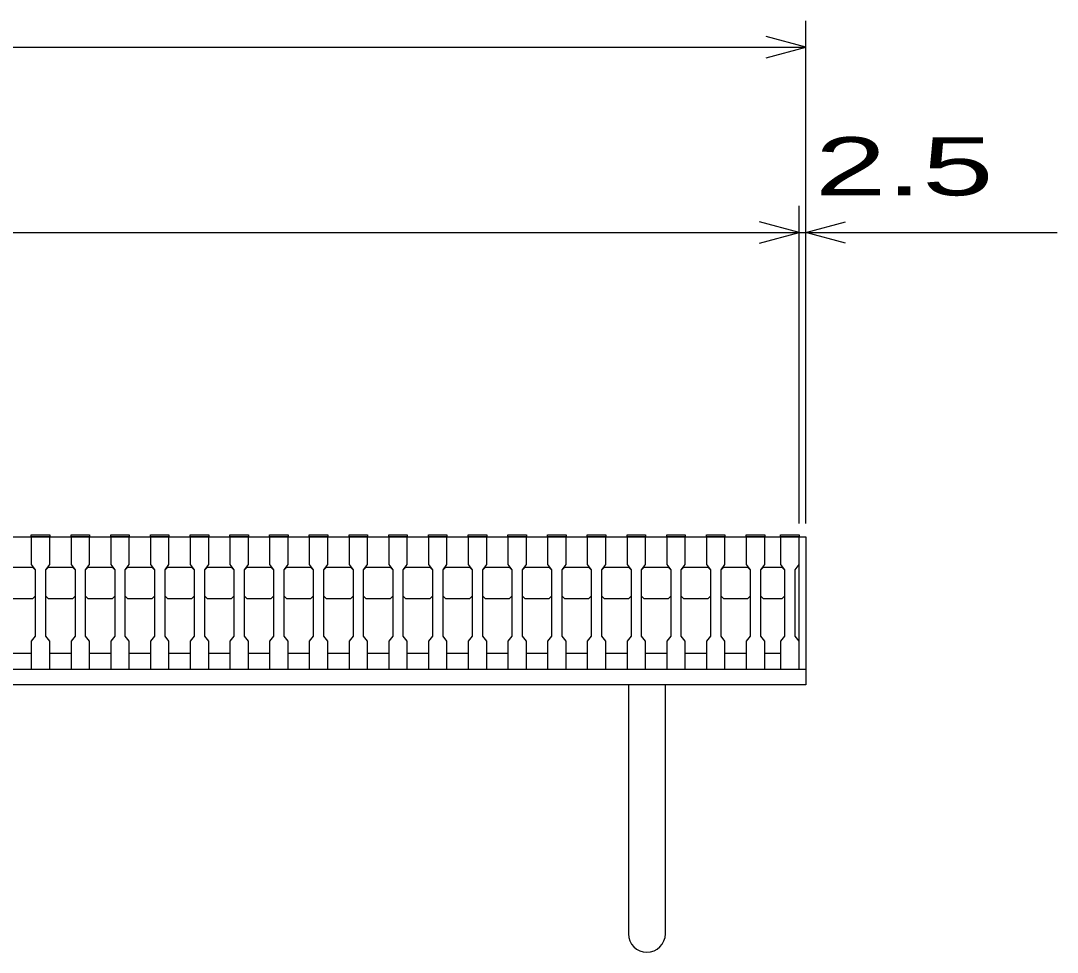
# Model space of a CAD drawing. Units: millimetres, scale not verified. Extents: x -1820 to 1731, y -1282 to 1054.
# Drawn here: x -718 to -326.5, y -769.5 to -417.5 of the extents above; entities that cross this region are included whole.
import ezdxf
from ezdxf.enums import TextEntityAlignment as Align

# ---------------------------------------------------------------- set-up
doc = ezdxf.new("R2010")
doc.units = ezdxf.units.MM
doc.header["$LTSCALE"] = 10
for name, color, linetype, lineweight in [('16', 3, 'Continuous', 25), ('19', 6, 'Continuous', 25), ('22', 2, 'Continuous', 25)]:
    doc.layers.add(name, color=color, linetype=linetype, lineweight=lineweight)
doc.styles.add('ベクトル', font='')
doc.styles.get('ベクトル').set_extended_font_data('ベクトル')

msp = doc.modelspace()

# ---------------------------------------------------------------- linework, layer by layer
at = {"layer": '16'}
for p, q in [((-1419, -612.5), (-424, -612.5)), ((-714, -612.5), (-714, -611.8)), ((-714, -611.8), (-707, -611.8)), ((-714, -612.5), (-714, -623)), ((-707, -612.5), (-714, -612.5)), ((-707, -611.8), (-707, -612.5)), ((-707, -623), (-707, -612.5)), ((-699, -612.5), (-699, -611.8)), ((-699, -611.8), (-692, -611.8)), ((-699, -612.5), (-699, -623)), ((-692, -612.5), (-699, -612.5)), ((-692, -611.8), (-692, -612.5)), ((-692, -623), (-692, -612.5)), ((-684, -612.5), (-684, -611.8)), ((-684, -611.8), (-677, -611.8)), ((-684, -612.5), (-684, -623)), ((-677, -612.5), (-684, -612.5)), ((-677, -611.8), (-677, -612.5)), ((-677, -623), (-677, -612.5)), ((-669, -612.5), (-669, -611.8)), ((-669, -611.8), (-662, -611.8)), ((-669, -612.5), (-669, -623)), ((-662, -612.5), (-669, -612.5)), ((-662, -611.8), (-662, -612.5)), ((-662, -623), (-662, -612.5)), ((-654, -612.5), (-654, -611.8)), ((-654, -611.8), (-647, -611.8)), ((-654, -612.5), (-654, -623)), ((-647, -612.5), (-654, -612.5)), ((-647, -611.8), (-647, -612.5)), ((-647, -623), (-647, -612.5)), ((-639, -612.5), (-639, -611.8)), ((-639, -611.8), (-632, -611.8)), ((-639, -612.5), (-639, -623)), ((-632, -612.5), (-639, -612.5)), ((-632, -611.8), (-632, -612.5)), ((-632, -623), (-632, -612.5)), ((-624, -612.5), (-624, -611.8)), ((-624, -611.8), (-617, -611.8)), ((-624, -612.5), (-624, -623)), ((-617, -612.5), (-624, -612.5)), ((-617, -611.8), (-617, -612.5)), ((-617, -623), (-617, -612.5)), ((-609, -612.5), (-609, -611.8)), ((-609, -611.8), (-602, -611.8)), ((-609, -612.5), (-609, -623)), ((-602, -612.5), (-609, -612.5)), ((-602, -611.8), (-602, -612.5)), ((-602, -623), (-602, -612.5)), ((-594, -612.5), (-594, -611.8)), ((-594, -611.8), (-587, -611.8)), ((-594, -612.5), (-594, -623)), ((-587, -612.5), (-594, -612.5)), ((-587, -611.8), (-587, -612.5)), ((-587, -623), (-587, -612.5)), ((-579, -612.5), (-579, -611.8)), ((-579, -611.8), (-572, -611.8)), ((-579, -612.5), (-579, -623)), ((-572, -612.5), (-579, -612.5)), ((-572, -611.8), (-572, -612.5)), ((-572, -623), (-572, -612.5)), ((-564, -612.5), (-564, -611.8)), ((-564, -611.8), (-557, -611.8)), ((-564, -612.5), (-564, -623)), ((-557, -612.5), (-564, -612.5)), ((-557, -611.8), (-557, -612.5)), ((-557, -623), (-557, -612.5)), ((-549, -612.5), (-549, -611.8)), ((-549, -611.8), (-542, -611.8)), ((-549, -612.5), (-549, -623)), ((-542, -612.5), (-549, -612.5)), ((-542, -611.8), (-542, -612.5)), ((-542, -623), (-542, -612.5)), ((-534, -612.5), (-534, -611.8)), ((-534, -611.8), (-527, -611.8)), ((-534, -612.5), (-534, -623)), ((-527, -612.5), (-534, -612.5)), ((-527, -611.8), (-527, -612.5)), ((-527, -623), (-527, -612.5)), ((-519, -612.5), (-519, -611.8)), ((-519, -611.8), (-512, -611.8)), ((-519, -612.5), (-519, -623)), ((-512, -612.5), (-519, -612.5)), ((-512, -611.8), (-512, -612.5)), ((-512, -623), (-512, -612.5)), ((-504, -612.5), (-504, -611.8)), ((-504, -611.8), (-497, -611.8)), ((-504, -612.5), (-504, -623)), ((-497, -612.5), (-504, -612.5)), ((-497, -611.8), (-497, -612.5)), ((-497, -623), (-497, -612.5)), ((-489, -612.5), (-489, -611.8)), ((-489, -611.8), (-482, -611.8)), ((-489, -612.5), (-489, -623)), ((-482, -612.5), (-489, -612.5)), ((-482, -611.8), (-482, -612.5)), ((-482, -623), (-482, -612.5)), ((-474, -612.5), (-474, -611.8)), ((-474, -611.8), (-467, -611.8)), ((-474, -612.5), (-474, -623)), ((-467, -612.5), (-474, -612.5)), ((-467, -611.8), (-467, -612.5)), ((-467, -623), (-467, -612.5)), ((-459, -612.5), (-459, -611.8)), ((-459, -611.8), (-452, -611.8)), ((-459, -612.5), (-459, -623)), ((-452, -612.5), (-459, -612.5)), ((-452, -611.8), (-452, -612.5)), ((-452, -623), (-452, -612.5)), ((-444, -612.5), (-444, -611.8)), ((-444, -611.8), (-437, -611.8)), ((-444, -612.5), (-444, -623)), ((-437, -612.5), (-444, -612.5)), ((-437, -611.8), (-437, -612.5)), ((-437, -623), (-437, -612.5)), ((-431, -612.5), (-431, -611.8)), ((-431, -611.8), (-424, -611.8)), ((-431, -612.5), (-431, -623)), ((-424, -612.5), (-431, -612.5)), ((-424, -611.8), (-424, -612.5)), ((-424, -623), (-424, -612.5)), ((-424, -656.5), (-424, -612.5)), ((-722.5, -624), (-713.5, -624)), ((-714, -623), (-712.5, -625)), ((-713.5, -624), (-712.5, -625)), ((-712.5, -625), (-712.5, -650)), ((-708.5, -625), (-707, -623)), ((-708.5, -625), (-707.5, -624)), ((-708.5, -650), (-708.5, -625)), ((-707.5, -624), (-698.5, -624)), ((-699, -623), (-697.5, -625)), ((-698.5, -624), (-697.5, -625)), ((-697.5, -625), (-697.5, -650)), ((-693.5, -625), (-692, -623)), ((-693.5, -625), (-692.5, -624)), ((-693.5, -650), (-693.5, -625)), ((-692.5, -624), (-683.5, -624)), ((-684, -623), (-682.5, -625)), ((-683.5, -624), (-682.5, -625)), ((-682.5, -625), (-682.5, -650)), ((-678.5, -625), (-677, -623)), ((-678.5, -625), (-677.5, -624)), ((-678.5, -650), (-678.5, -625)), ((-677.5, -624), (-668.5, -624)), ((-669, -623), (-667.5, -625)), ((-668.5, -624), (-667.5, -625)), ((-667.5, -625), (-667.5, -650)), ((-663.5, -625), (-662, -623)), ((-663.5, -625), (-662.5, -624)), ((-663.5, -650), (-663.5, -625)), ((-662.5, -624), (-653.5, -624)), ((-654, -623), (-652.5, -625)), ((-653.5, -624), (-652.5, -625)), ((-652.5, -625), (-652.5, -650)), ((-648.5, -625), (-647, -623)), ((-648.5, -625), (-647.5, -624)), ((-648.5, -650), (-648.5, -625)), ((-647.5, -624), (-638.5, -624)), ((-639, -623), (-637.5, -625)), ((-638.5, -624), (-637.5, -625)), ((-637.5, -625), (-637.5, -650)), ((-633.5, -625), (-632, -623)), ((-633.5, -625), (-632.5, -624)), ((-633.5, -650), (-633.5, -625)), ((-632.5, -624), (-623.5, -624)), ((-624, -623), (-622.5, -625)), ((-623.5, -624), (-622.5, -625)), ((-622.5, -625), (-622.5, -650)), ((-618.5, -625), (-617, -623)), ((-618.5, -625), (-617.5, -624)), ((-618.5, -650), (-618.5, -625)), ((-617.5, -624), (-608.5, -624)), ((-609, -623), (-607.5, -625)), ((-608.5, -624), (-607.5, -625)), ((-607.5, -625), (-607.5, -650)), ((-603.5, -625), (-602, -623)), ((-603.5, -625), (-602.5, -624)), ((-603.5, -650), (-603.5, -625)), ((-602.5, -624), (-593.5, -624)), ((-594, -623), (-592.5, -625)), ((-593.5, -624), (-592.5, -625)), ((-592.5, -625), (-592.5, -650)), ((-588.5, -625), (-587, -623)), ((-588.5, -625), (-587.5, -624)), ((-588.5, -650), (-588.5, -625)), ((-587.5, -624), (-578.5, -624)), ((-579, -623), (-577.5, -625)), ((-578.5, -624), (-577.5, -625)), ((-577.5, -625), (-577.5, -650)), ((-573.5, -625), (-572, -623)), ((-573.5, -625), (-572.5, -624)), ((-573.5, -650), (-573.5, -625)), ((-572.5, -624), (-563.5, -624)), ((-564, -623), (-562.5, -625)), ((-563.5, -624), (-562.5, -625)), ((-562.5, -625), (-562.5, -650)), ((-558.5, -625), (-557, -623)), ((-558.5, -625), (-557.5, -624)), ((-558.5, -650), (-558.5, -625)), ((-557.5, -624), (-548.5, -624)), ((-549, -623), (-547.5, -625)), ((-548.5, -624), (-547.5, -625)), ((-547.5, -625), (-547.5, -650)), ((-543.5, -625), (-542, -623)), ((-543.5, -625), (-542.5, -624)), ((-543.5, -650), (-543.5, -625)), ((-542.5, -624), (-533.5, -624)), ((-534, -623), (-532.5, -625)), ((-533.5, -624), (-532.5, -625)), ((-532.5, -625), (-532.5, -650)), ((-528.5, -625), (-527, -623)), ((-528.5, -625), (-527.5, -624)), ((-528.5, -650), (-528.5, -625)), ((-527.5, -624), (-518.5, -624)), ((-519, -623), (-517.5, -625)), ((-518.5, -624), (-517.5, -625)), ((-517.5, -625), (-517.5, -650)), ((-513.5, -625), (-512, -623)), ((-513.5, -625), (-512.5, -624)), ((-513.5, -650), (-513.5, -625)), ((-512.5, -624), (-503.5, -624)), ((-504, -623), (-502.5, -625)), ((-503.5, -624), (-502.5, -625)), ((-502.5, -625), (-502.5, -650)), ((-498.5, -625), (-497, -623)), ((-498.5, -625), (-497.5, -624)), ((-498.5, -650), (-498.5, -625)), ((-497.5, -624), (-488.5, -624)), ((-489, -623), (-487.5, -625)), ((-488.5, -624), (-487.5, -625)), ((-487.5, -625), (-487.5, -650)), ((-483.5, -625), (-482, -623)), ((-483.5, -625), (-482.5, -624)), ((-483.5, -650), (-483.5, -625)), ((-482.5, -624), (-473.5, -624)), ((-474, -623), (-472.5, -625)), ((-473.5, -624), (-472.5, -625)), ((-472.5, -625), (-472.5, -650)), ((-468.5, -625), (-467, -623)), ((-468.5, -625), (-467.5, -624)), ((-468.5, -650), (-468.5, -625)), ((-467.5, -624), (-458.5, -624)), ((-459, -623), (-457.5, -625)), ((-458.5, -624), (-457.5, -625)), ((-457.5, -625), (-457.5, -650)), ((-453.5, -625), (-452, -623)), ((-453.5, -625), (-452.5, -624)), ((-453.5, -650), (-453.5, -625)), ((-452.5, -624), (-443.5, -624)), ((-444, -623), (-442.5, -625)), ((-443.5, -624), (-442.5, -625)), ((-442.5, -625), (-442.5, -650)), ((-438.5, -625), (-437, -623)), ((-438.5, -625), (-437.5, -624)), ((-438.5, -650), (-438.5, -625)), ((-437.5, -624), (-430.5, -624)), ((-431, -623), (-429.5, -625)), ((-430.5, -624), (-429.5, -625)), ((-429.5, -625), (-429.5, -650)), ((-425.5, -625), (-424, -623)), ((-425.5, -650), (-425.5, -625)), ((-713.5, -636), (-722.5, -636)), ((-712.5, -635), (-713.5, -636)), ((-707.5, -636), (-708.5, -635)), ((-698.5, -636), (-707.5, -636)), ((-697.5, -635), (-698.5, -636)), ((-692.5, -636), (-693.5, -635)), ((-683.5, -636), (-692.5, -636)), ((-682.5, -635), (-683.5, -636)), ((-677.5, -636), (-678.5, -635)), ((-668.5, -636), (-677.5, -636)), ((-667.5, -635), (-668.5, -636)), ((-662.5, -636), (-663.5, -635)), ((-653.5, -636), (-662.5, -636)), ((-652.5, -635), (-653.5, -636)), ((-647.5, -636), (-648.5, -635)), ((-638.5, -636), (-647.5, -636)), ((-637.5, -635), (-638.5, -636)), ((-632.5, -636), (-633.5, -635)), ((-623.5, -636), (-632.5, -636)), ((-622.5, -635), (-623.5, -636)), ((-617.5, -636), (-618.5, -635)), ((-608.5, -636), (-617.5, -636)), ((-607.5, -635), (-608.5, -636)), ((-602.5, -636), (-603.5, -635)), ((-593.5, -636), (-602.5, -636)), ((-592.5, -635), (-593.5, -636)), ((-587.5, -636), (-588.5, -635)), ((-578.5, -636), (-587.5, -636)), ((-577.5, -635), (-578.5, -636)), ((-572.5, -636), (-573.5, -635)), ((-563.5, -636), (-572.5, -636)), ((-562.5, -635), (-563.5, -636)), ((-557.5, -636), (-558.5, -635)), ((-548.5, -636), (-557.5, -636)), ((-547.5, -635), (-548.5, -636)), ((-542.5, -636), (-543.5, -635)), ((-533.5, -636), (-542.5, -636)), ((-532.5, -635), (-533.5, -636)), ((-527.5, -636), (-528.5, -635)), ((-518.5, -636), (-527.5, -636)), ((-517.5, -635), (-518.5, -636)), ((-512.5, -636), (-513.5, -635)), ((-503.5, -636), (-512.5, -636)), ((-502.5, -635), (-503.5, -636)), ((-497.5, -636), (-498.5, -635)), ((-488.5, -636), (-497.5, -636)), ((-487.5, -635), (-488.5, -636)), ((-482.5, -636), (-483.5, -635)), ((-473.5, -636), (-482.5, -636)), ((-472.5, -635), (-473.5, -636)), ((-467.5, -636), (-468.5, -635)), ((-458.5, -636), (-467.5, -636)), ((-457.5, -635), (-458.5, -636)), ((-452.5, -636), (-453.5, -635)), ((-443.5, -636), (-452.5, -636)), ((-442.5, -635), (-443.5, -636)), ((-437.5, -636), (-438.5, -635)), ((-430.5, -636), (-437.5, -636)), ((-429.5, -635), (-430.5, -636)), ((-712.5, -650), (-714, -652)), ((-714, -652), (-714, -662.5)), ((-707, -652), (-708.5, -650)), ((-707, -662.5), (-707, -652)), ((-697.5, -650), (-699, -652)), ((-699, -652), (-699, -662.5)), ((-692, -652), (-693.5, -650)), ((-692, -662.5), (-692, -652)), ((-682.5, -650), (-684, -652)), ((-684, -652), (-684, -662.5)), ((-677, -652), (-678.5, -650)), ((-677, -662.5), (-677, -652)), ((-667.5, -650), (-669, -652)), ((-669, -652), (-669, -662.5)), ((-662, -652), (-663.5, -650)), ((-662, -662.5), (-662, -652)), ((-652.5, -650), (-654, -652)), ((-654, -652), (-654, -662.5)), ((-647, -652), (-648.5, -650)), ((-647, -662.5), (-647, -652)), ((-637.5, -650), (-639, -652)), ((-639, -652), (-639, -662.5)), ((-632, -652), (-633.5, -650)), ((-632, -662.5), (-632, -652)), ((-622.5, -650), (-624, -652)), ((-624, -652), (-624, -662.5)), ((-617, -652), (-618.5, -650)), ((-617, -662.5), (-617, -652)), ((-607.5, -650), (-609, -652)), ((-609, -652), (-609, -662.5)), ((-602, -652), (-603.5, -650)), ((-602, -662.5), (-602, -652)), ((-592.5, -650), (-594, -652)), ((-594, -652), (-594, -662.5)), ((-587, -652), (-588.5, -650)), ((-587, -662.5), (-587, -652)), ((-577.5, -650), (-579, -652)), ((-579, -652), (-579, -662.5)), ((-572, -652), (-573.5, -650)), ((-572, -662.5), (-572, -652)), ((-562.5, -650), (-564, -652)), ((-564, -652), (-564, -662.5)), ((-557, -652), (-558.5, -650)), ((-557, -662.5), (-557, -652)), ((-547.5, -650), (-549, -652)), ((-549, -652), (-549, -662.5)), ((-542, -652), (-543.5, -650)), ((-542, -662.5), (-542, -652)), ((-532.5, -650), (-534, -652)), ((-534, -652), (-534, -662.5)), ((-527, -652), (-528.5, -650)), ((-527, -662.5), (-527, -652)), ((-517.5, -650), (-519, -652)), ((-519, -652), (-519, -662.5)), ((-512, -652), (-513.5, -650)), ((-512, -662.5), (-512, -652)), ((-502.5, -650), (-504, -652)), ((-504, -652), (-504, -662.5)), ((-497, -652), (-498.5, -650)), ((-497, -662.5), (-497, -652)), ((-487.5, -650), (-489, -652)), ((-489, -652), (-489, -662.5)), ((-482, -652), (-483.5, -650)), ((-482, -662.5), (-482, -652)), ((-472.5, -650), (-474, -652)), ((-474, -652), (-474, -662.5)), ((-467, -652), (-468.5, -650)), ((-467, -662.5), (-467, -652)), ((-457.5, -650), (-459, -652)), ((-459, -652), (-459, -662.5)), ((-452, -652), (-453.5, -650)), ((-452, -662.5), (-452, -652)), ((-442.5, -650), (-444, -652)), ((-444, -652), (-444, -662.5)), ((-437, -652), (-438.5, -650)), ((-437, -662.5), (-437, -652)), ((-429.5, -650), (-431, -652)), ((-431, -652), (-431, -662.5)), ((-424, -652), (-425.5, -650)), ((-424, -662.5), (-424, -652)), ((-722, -656.5), (-714, -656.5)), ((-707, -656.5), (-699, -656.5)), ((-692, -656.5), (-684, -656.5)), ((-677, -656.5), (-669, -656.5)), ((-662, -656.5), (-654, -656.5)), ((-647, -656.5), (-639, -656.5)), ((-632, -656.5), (-624, -656.5)), ((-617, -656.5), (-609, -656.5)), ((-602, -656.5), (-594, -656.5)), ((-587, -656.5), (-579, -656.5)), ((-572, -656.5), (-564, -656.5)), ((-557, -656.5), (-549, -656.5)), ((-542, -656.5), (-534, -656.5)), ((-527, -656.5), (-519, -656.5)), ((-512, -656.5), (-504, -656.5)), ((-497, -656.5), (-489, -656.5)), ((-482, -656.5), (-474, -656.5)), ((-467, -656.5), (-459, -656.5)), ((-452, -656.5), (-444, -656.5)), ((-437, -656.5), (-431, -656.5)), ((-714, -662.5), (-707, -662.5)), ((-699, -662.5), (-692, -662.5)), ((-684, -662.5), (-677, -662.5)), ((-669, -662.5), (-662, -662.5)), ((-654, -662.5), (-647, -662.5)), ((-639, -662.5), (-632, -662.5)), ((-624, -662.5), (-617, -662.5)), ((-609, -662.5), (-602, -662.5)), ((-594, -662.5), (-587, -662.5)), ((-579, -662.5), (-572, -662.5)), ((-564, -662.5), (-557, -662.5)), ((-549, -662.5), (-542, -662.5)), ((-534, -662.5), (-527, -662.5)), ((-519, -662.5), (-512, -662.5)), ((-504, -662.5), (-497, -662.5)), ((-489, -662.5), (-482, -662.5)), ((-474, -662.5), (-467, -662.5)), ((-459, -662.5), (-452, -662.5)), ((-444, -662.5), (-437, -662.5)), ((-431, -662.5), (-424, -662.5))]:
    msp.add_line(p, q, dxfattribs=at)
at = {"layer": '19'}
for p, q in [((-424, -612.5), (-421.5, -612.5)), ((-421.5, -612.5), (-421.5, -662.5)), ((-1421.5, -662.5), (-421.5, -662.5)), ((-421.5, -662.5), (-421.5, -668.5)), ((-421.5, -668.5), (-1421.5, -668.5)), ((-488.5, -668.5), (-488.5, -762.5)), ((-474.5, -762.5), (-474.5, -668.5))]:
    msp.add_line(p, q, dxfattribs=at)
msp.add_arc((-481.5, -762.5), 7, 180, 0, dxfattribs=at)
at = {"layer": '22', "color": 4}
for p, q in [((-421.5, -607.5), (-421.5, -417.5)), ((-421.5, -427.5), (-436.5, -423.5)), ((-1421.5, -427.5), (-421.5, -427.5)), ((-436.5, -431.5), (-421.5, -427.5)), ((-424, -607.5), (-424, -487.5)), ((-421.5, -607.5), (-421.5, -487.5)), ((-424, -497.5), (-439, -493.5)), ((-421.5, -497.5), (-406.5, -493.5)), ((-1419, -497.5), (-424, -497.5)), ((-439, -501.5), (-424, -497.5)), ((-424, -497.5), (-421.5, -497.5)), ((-406.5, -501.5), (-421.5, -497.5)), ((-421.5, -497.5), (-326.5, -497.5))]:
    msp.add_line(p, q, dxfattribs=at)

# ---------------------------------------------------------------- texts
at = {"layer": '22', "style": 'ベクトル', "width": 1.65}
msp.add_text(' 2.5 ', height=21.99, dxfattribs=at).set_placement((-431.5, -472.5), align=Align.MIDDLE_LEFT)

doc.saveas('drawing.dxf')
